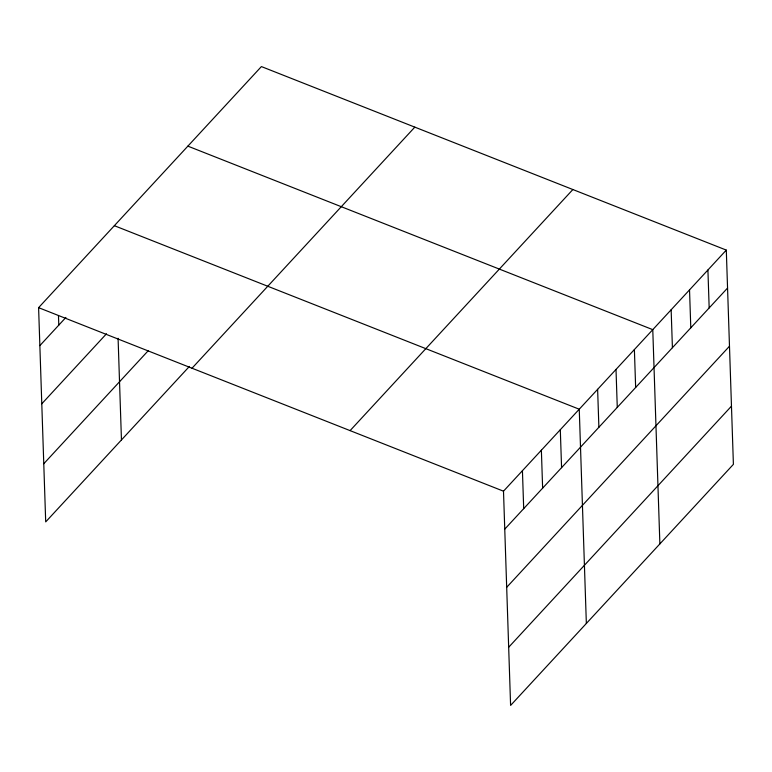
<?xml version="1.0" encoding="UTF-8"?>
<svg xmlns="http://www.w3.org/2000/svg" width="772" height="772" viewBox="0 0 772 772"><rect width="100%" height="100%" fill="white"/><g stroke="black" fill="none" stroke-linecap="round" stroke-linejoin="round"><path stroke-width="1.16" d="M189.391 366.43L45.702 521.901L38.6 307.661L261.399 66.575L726.298 250.099L733.4 464.339L510.601 705.425L503.498 491.185L726.298 250.099M39.854 345.624L65.9 317.446M41.784 403.795L106.497 333.774M43.772 463.731L148.301 350.633M192.016 368.225L414.815 127.139M350.083 430.622L572.872 189.536M504.753 529.138L727.552 288.053M506.683 587.318L729.482 346.223M508.671 647.254L731.47 406.159M187.876 146.14L652.774 329.654L659.877 543.893M114.352 225.694L579.251 409.218L586.353 623.458M38.6 307.661L503.498 491.185M707.914 269.988L709.169 307.941M689.531 289.876L690.795 327.83M671.148 309.765L672.412 347.718M634.391 349.542L635.645 387.505M616.008 369.431L617.272 407.394M597.624 389.329L598.889 427.283M560.308 429.705L561.572 467.668M541.375 450.201L542.629 488.155M522.432 470.698L523.696 508.651M118.087 338.281L121.455 439.934M58.479 315.642L58.797 325.128"/></g></svg>
